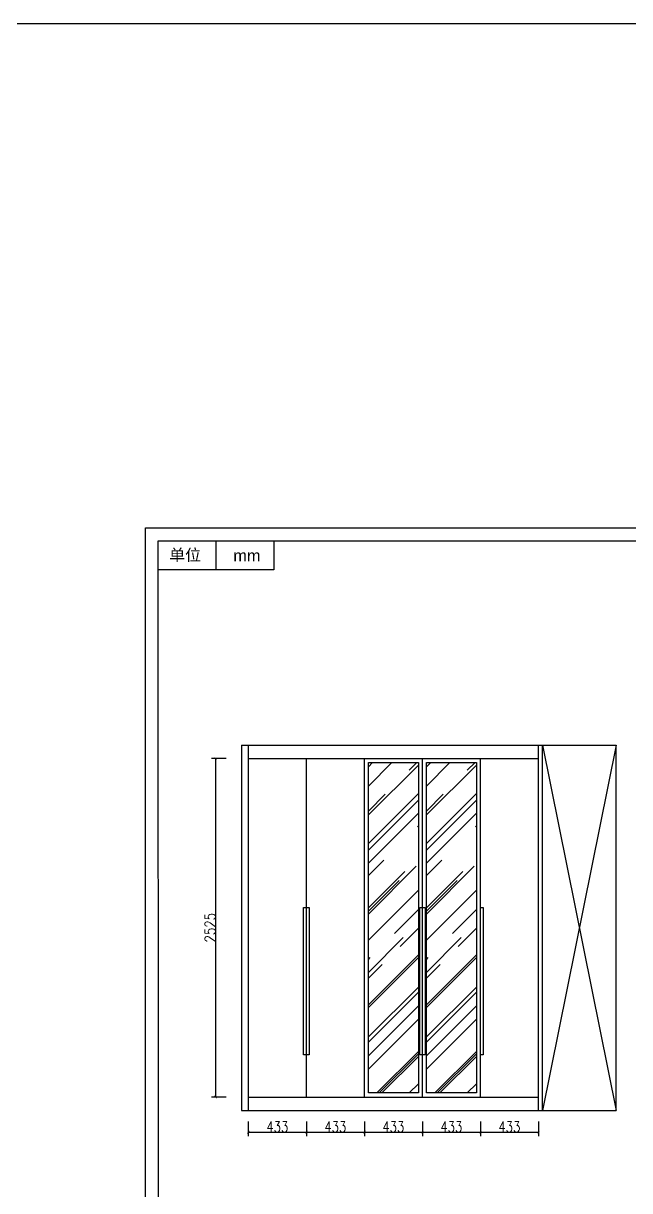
# Model space of a CAD drawing. Header units: millimetres. Extents: x 3255186 to 3429179, y -984851 to -941485.
# Drawn here: x 3328507 to 3333027, y -950193 to -941485 of the extents above; entities that cross this region are included whole.
import ezdxf

# ---------------------------------------------------------------- set-up
doc = ezdxf.new("R2010")
doc.units = ezdxf.units.MM
doc.header["$PDMODE"] = 35
doc.linetypes.add('ACAD_ISO03W100', pattern=[30, 12, -18])
doc.layers.add('块', color=7, linetype='Continuous', lineweight=30)
doc.styles.add('DIM_FONT', font='SIMPLEX.shx', dxfattribs={"width": 0.8})
doc.styles.add('ROMANS', font='romans')
doc.styles.get("Standard").update_dxf_attribs({"font": 'acaderef.shx', "bigfont": 'bigfont.shx'})
doc.styles.add('新宋体', font='', dxfattribs={"height": 80})
doc.styles.add('标注用字体', font='', dxfattribs={"height": 70})
doc.styles.get('新宋体').set_extended_font_data('NSimSun')
doc.styles.get('标注用字体').set_extended_font_data('FangSong_GB2312')
doc.dimstyles.new('ISO-25', dxfattribs={"dimtxt": 80, "dimasz": 20, "dimexe": 30, "dimexo": 80, "dimtad": 1, "dimdec": 0, "dimtxsty": 'DIM_FONT', "dimblk": 'ARCHTICK', "dimcen": 2.5, "dimadec": 0, "dimazin": 0, "dimtfac": 1, "dimtdec": 0, "dimtmove": 1, "dimatfit": 3, "dimfxl": 80, "dimfxlon": 1, "dimarcsym": 0})

# ---------------------------------------------------------------- blocks, each defined once
blk = doc.blocks.new('_ArchTick')
at = {"color": 0, "linetype": 'ByBlock', "const_width": 0.15}
blk.add_lwpolyline([(-0.5, -0.5), (0.5, 0.5)], dxfattribs=at)
blk = doc.blocks.new('*D57')
at = {"color": 0, "lineweight": -2, "ltscale": 5}
for p, q in [((3330019.5, -946969), (3329909.5, -946969)), ((3329939.5, -946969), (3329939.5, -949494)), ((3330019.5, -949494), (3329909.5, -949494))]:
    blk.add_line(p, q, dxfattribs=at)
at = {"layer": 'Defpoints', "color": 0, "ltscale": 5}
for p in [(3330616.7, -946969), (3329939.5, -949494), (3330616.7, -949494)]:
    blk.add_point(p, dxfattribs=at)
at = {"color": 0, "lineweight": -2, "ltscale": 5, "xscale": 20, "yscale": 20, "zscale": 20}
for p, rotation in [((3329939.5, -946969), 90), ((3329939.5, -949494), 270)]:
    blk.add_blockref('_ArchTick', p, dxfattribs=dict(at, rotation=rotation))
at = {"color": 0, "ltscale": 5, "insert": (3329898.8, -948231.5), "char_height": 80, "attachment_point": 5, "rotation": 90, "style": 'DIM_FONT'}
blk.add_mtext('2525', dxfattribs=at)
blk = doc.blocks.new('*D58')
at = {"color": 0, "lineweight": -2, "ltscale": 5}
for p, q in [((3330184.1, -949676.9), (3330184.1, -949786.9)), ((3330616.7, -949676.9), (3330616.7, -949786.9)), ((3330184.1, -949756.9), (3330616.7, -949756.9))]:
    blk.add_line(p, q, dxfattribs=at)
at = {"layer": 'Defpoints', "color": 0, "ltscale": 5}
for p in [(3330184.1, -949494), (3330616.7, -949494), (3330616.7, -949756.9)]:
    blk.add_point(p, dxfattribs=at)
at = {"color": 0, "lineweight": -2, "ltscale": 5, "xscale": 20, "yscale": 20, "zscale": 20, "rotation": 180}
blk.add_blockref('_ArchTick', (3330184.1, -949756.9), dxfattribs=at)
at = {"color": 0, "lineweight": -2, "ltscale": 5, "xscale": 20, "yscale": 20, "zscale": 20}
blk.add_blockref('_ArchTick', (3330616.7, -949756.9), dxfattribs=at)
at = {"color": 0, "ltscale": 5, "insert": (3330400.4, -949716.3), "char_height": 80, "attachment_point": 5, "style": 'DIM_FONT'}
blk.add_mtext('433', dxfattribs=at)
blk = doc.blocks.new('*D59')
at = {"color": 0, "lineweight": -2, "ltscale": 5}
for p, q in [((3330616.7, -949676.9), (3330616.7, -949786.9)), ((3331049.3, -949676.9), (3331049.3, -949786.9)), ((3330616.7, -949756.9), (3331049.3, -949756.9))]:
    blk.add_line(p, q, dxfattribs=at)
at = {"layer": 'Defpoints', "color": 0, "ltscale": 5}
for p in [(3330616.7, -949494), (3331049.3, -949494), (3331049.3, -949756.9)]:
    blk.add_point(p, dxfattribs=at)
at = {"color": 0, "lineweight": -2, "ltscale": 5, "xscale": 20, "yscale": 20, "zscale": 20, "rotation": 180}
blk.add_blockref('_ArchTick', (3330616.7, -949756.9), dxfattribs=at)
at = {"color": 0, "lineweight": -2, "ltscale": 5, "xscale": 20, "yscale": 20, "zscale": 20}
blk.add_blockref('_ArchTick', (3331049.3, -949756.9), dxfattribs=at)
at = {"color": 0, "ltscale": 5, "insert": (3330833, -949716.3), "char_height": 80, "attachment_point": 5, "style": 'DIM_FONT'}
blk.add_mtext('433', dxfattribs=at)
blk = doc.blocks.new('*D60')
at = {"color": 0, "lineweight": -2, "ltscale": 5}
for p, q in [((3331049.3, -949676.9), (3331049.3, -949786.9)), ((3331481.9, -949676.9), (3331481.9, -949786.9)), ((3331049.3, -949756.9), (3331481.9, -949756.9))]:
    blk.add_line(p, q, dxfattribs=at)
at = {"layer": 'Defpoints', "color": 0, "ltscale": 5}
for p in [(3331049.3, -949494), (3331481.9, -949494), (3331481.9, -949756.9)]:
    blk.add_point(p, dxfattribs=at)
at = {"color": 0, "lineweight": -2, "ltscale": 5, "xscale": 20, "yscale": 20, "zscale": 20, "rotation": 180}
blk.add_blockref('_ArchTick', (3331049.3, -949756.9), dxfattribs=at)
at = {"color": 0, "lineweight": -2, "ltscale": 5, "xscale": 20, "yscale": 20, "zscale": 20}
blk.add_blockref('_ArchTick', (3331481.9, -949756.9), dxfattribs=at)
at = {"color": 0, "ltscale": 5, "insert": (3331265.6, -949716.3), "char_height": 80, "attachment_point": 5, "style": 'DIM_FONT'}
blk.add_mtext('433', dxfattribs=at)
blk = doc.blocks.new('*D61')
at = {"color": 0, "lineweight": -2, "ltscale": 5}
for p, q in [((3331481.9, -949676.9), (3331481.9, -949786.9)), ((3331914.5, -949676.9), (3331914.5, -949786.9)), ((3331481.9, -949756.9), (3331914.5, -949756.9))]:
    blk.add_line(p, q, dxfattribs=at)
at = {"layer": 'Defpoints', "color": 0, "ltscale": 5}
for p in [(3331481.9, -949494), (3331914.5, -949494), (3331914.5, -949756.9)]:
    blk.add_point(p, dxfattribs=at)
at = {"color": 0, "lineweight": -2, "ltscale": 5, "xscale": 20, "yscale": 20, "zscale": 20, "rotation": 180}
blk.add_blockref('_ArchTick', (3331481.9, -949756.9), dxfattribs=at)
at = {"color": 0, "lineweight": -2, "ltscale": 5, "xscale": 20, "yscale": 20, "zscale": 20}
blk.add_blockref('_ArchTick', (3331914.5, -949756.9), dxfattribs=at)
at = {"color": 0, "ltscale": 5, "insert": (3331698.2, -949716.3), "char_height": 80, "attachment_point": 5, "style": 'DIM_FONT'}
blk.add_mtext('433', dxfattribs=at)
blk = doc.blocks.new('*D62')
at = {"color": 0, "lineweight": -2, "ltscale": 5}
for p, q in [((3331914.5, -949676.9), (3331914.5, -949786.9)), ((3332347.1, -949676.9), (3332347.1, -949786.9)), ((3331914.5, -949756.9), (3332347.1, -949756.9))]:
    blk.add_line(p, q, dxfattribs=at)
at = {"layer": 'Defpoints', "color": 0, "ltscale": 5}
for p in [(3331914.5, -949494), (3332347.1, -949494), (3332347.1, -949756.9)]:
    blk.add_point(p, dxfattribs=at)
at = {"color": 0, "lineweight": -2, "ltscale": 5, "xscale": 20, "yscale": 20, "zscale": 20, "rotation": 180}
blk.add_blockref('_ArchTick', (3331914.5, -949756.9), dxfattribs=at)
at = {"color": 0, "lineweight": -2, "ltscale": 5, "xscale": 20, "yscale": 20, "zscale": 20}
blk.add_blockref('_ArchTick', (3332347.1, -949756.9), dxfattribs=at)
at = {"color": 0, "ltscale": 5, "insert": (3332130.8, -949716.3), "char_height": 80, "attachment_point": 5, "style": 'DIM_FONT'}
blk.add_mtext('433', dxfattribs=at)
blk = doc.blocks.new('*D409')
at = {"color": 0, "lineweight": -2, "ltscale": 5}
for p, q in [((3374459, -946810), (3374489, -946810)), ((3374459, -946810), (3374459, -947410)), ((3374379, -947410), (3374489, -947410))]:
    blk.add_line(p, q, dxfattribs=at)
at = {"layer": 'Defpoints', "color": 0, "ltscale": 5}
for p in [(3374429.6, -946810), (3292697, -947410), (3374459, -947410)]:
    blk.add_point(p, dxfattribs=at)
at = {"color": 0, "lineweight": -2, "ltscale": 5, "xscale": 20, "yscale": 20, "zscale": 20}
for p, rotation in [((3374459, -946810), 90), ((3374459, -947410), 270)]:
    blk.add_blockref('_ArchTick', p, dxfattribs=dict(at, rotation=rotation))
at = {"color": 0, "ltscale": 5, "insert": (3374418.4, -947110), "char_height": 80, "attachment_point": 5, "rotation": 90, "style": 'DIM_FONT'}
blk.add_mtext('600', dxfattribs=at)
blk = doc.blocks.new('M')
for p, q in [((7224, 24106), (7224, 32333)), ((7224, 32333), (18599, 32332)), ((18599, 32332), (18599, 24106)), ((7346, 24228), (7345, 32211)), ((7345, 32211), (18477, 32210)), ((7886, 31941), (7886, 32211)), ((8426, 32211), (8426, 31941)), ((15589, 32004), (15589, 32211)), ((16220, 32004), (16220, 32211)), ((16852, 32210), (16852, 25243)), ((18477, 32210), (18477, 24228)), ((8426, 31941), (7345, 31941)), ((15589, 32004), (16852, 32004)), ((16852, 30991), (18477, 30991)), ((16852, 30810), (18477, 30810)), ((16852, 30770), (18477, 30770)), ((16852, 30294), (18477, 30294)), ((16852, 30253), (18477, 30253)), ((16852, 29969), (18477, 29969)), ((16852, 29440), (18477, 29440)), ((16852, 29156), (18477, 29156)), ((16852, 28628), (18477, 28628)), ((16852, 28343), (18477, 28343)), ((16852, 27815), (18477, 27815)), ((16852, 27531), (18477, 27531)), ((16852, 26962), (18477, 26962)), ((16852, 26677), (18477, 26677)), ((16852, 25557), (18477, 25557)), ((16852, 25527), (18477, 25527)), ((18477, 25243), (7346, 25243)), ((8159, 24482), (8159, 25243)), ((9459, 24482), (9459, 25243)), ((10272, 24482), (10272, 25243)), ((11572, 24482), (11572, 25243)), ((12385, 24482), (12385, 25243)), ((13685, 24228), (13685, 25243)), ((14091, 24228), (14091, 25243)), ((15913, 25243), (15913, 24232)), ((15916, 25243), (15916, 24232)), ((18477, 25050), (15913, 25050)), ((13685, 24989), (7346, 24989)), ((13685, 24736), (7346, 24736)), ((13685, 24482), (7346, 24482)), ((8792, 24228), (8792, 24482)), ((8819, 24228), (8819, 24482)), ((10414, 24254), (11133, 24254)), ((12734, 24254), (13581, 24254)), ((18477, 24228), (7346, 24228)), ((18599, 24106), (7224, 24106))]:
    blk.add_line(p, q)
at = {"color": 0, "ltscale": 5}
for p, q in [((8286, 24520), (8372, 24696)), ((8199, 24608), (8286, 24520)), ((8207, 24266), (8294, 24442)), ((8121, 24354), (8207, 24266))]:
    blk.add_line(p, q, dxfattribs=at)
at = {"linetype": 'ACAD_ISO03W100'}
blk.add_line((11279, 24228), (11279, 24482), dxfattribs=at)
at = {"lineweight": 25}
for points in [[(7434, 24442), (7607, 24442), (7607, 24266), (7434, 24266)], [(8120, 24442), (8293, 24442), (8293, 24266), (8120, 24266)], [(8861, 24442), (9034, 24442), (9034, 24266), (8861, 24266)], [(9601, 24442), (9774, 24442), (9774, 24266), (9601, 24266)], [(11433, 24442), (11606, 24442), (11606, 24266), (11433, 24266)], [(12062, 24442), (12235, 24442), (12235, 24266), (12062, 24266)]]:
    blk.add_lwpolyline(points, close=True, dxfattribs=at)
at = {"layer": '块'}
blk.add_lwpolyline([(14364, 24939), (14524, 24939), (14524, 24783), (14364, 24783)], close=True, dxfattribs=at)
at = {"layer": '块', "lineweight": 25}
for points in [[(8199, 24696), (8372, 24696), (8372, 24520), (8199, 24520)], [(8828, 24696), (9001, 24696), (9001, 24520), (8828, 24520)]]:
    blk.add_lwpolyline(points, close=True, dxfattribs=at)
at = {"char_height": 109.1, "attachment_point": 5}
for s, insert in [('{\\fSimSun|b0|i0|c134|p54;单位}', (7596, 32074)), ('{\\fArial|b0|i0|c0|p32;mm}', (8174, 32074))]:
    blk.add_mtext(s, dxfattribs=dict(at, insert=insert))
at = {"attachment_point": 1}
for s, insert, char_height, width in [('{\\fSimSun|b0|i0|c134|p54;第  张}', (15641, 32177), 99.06, 2286.9), ('{\\fSimSun|b0|i0|c134|p54;共  张}', (16289, 32178), 99.06, 2286.9), ('{\\fSimSun|b0|i0|c134|p2;缔造时尚家居精品\\P    传承北欧优异品质}', (16957, 30683), 101.58, 1676.49), ('{\\fSimSun|b0|i0|c134|p54;推拉门竖框}', (7380, 25194), 101.58, 748), ('{\\fSimSun|b0|i0|c134|p54;订货日期}', (11676, 25194), 101.58, 567.91), ('{\\fSimHei|b0|i0|c134|p2;注意事项}', (13789, 25141), 121.9, 119.08), ('{\\fSimSun|b0|i0|c134|p54;温 馨 提 示}', (16777, 25217), 101.58, 2345.16), ('{\\fSimSun|b0|i0|c134|p54;拉门上下轨}', (7380, 24940), 101.58, 748), ('{\\fSimSun|b0|i0|c134|p54;交货日期}', (11676, 24940), 101.58, 567.91), ('{\\fSimSun|b0|i0|c134|p54;安装方式}', (7450, 24686), 101.58, 567.91), ('{\\fSimSun|b0|i0|c134|p54;联系电话}', (11676, 24686), 101.58, 567.91), ('{\\fSimSun|b0|i0|c134|p54;正常安装}', (8390, 24672), 73.14, 538.56), ('{\\fSimSun|b0|i0|c134|p54;特殊安装}', (9029, 24665), 73.14, 538.56), ('{\\fSimSun|b0|i0|c134|p54;在地板\\P前安装}', (7666, 24456), 65.83, 645.46), ('{\\fSimSun|b0|i0|c134|p54;在地板\\P后安装}', (8324, 24456), 65.83, 645.46), ('{\\fSimSun|b0|i0|c134|p54;不保留\\P地脚线}', (9098, 24460), 65.83, 645.46), ('{\\fSimSun|b0|i0|c134|p54;保留地脚线\\P    尺寸为：}', (9780, 24458), 65.83, 801.54), ('{\\fSimSun|b0|i0|c134|p54;不保留\\P\\fSimSun|b0|i0|c134|p2;石膏线}', (11648, 24460), 65.83, 645.46), ('{\\fSimSun|b0|i0|c134|p54;保留\\fSimSun|b0|i0|c134|p2;石膏线\\P尺寸为:}', (12254, 24460), 65.83, 645.46)]:
    blk.add_mtext(s, dxfattribs=dict(at, insert=insert, char_height=char_height, width=width))
for s, insert, char_height, width, style in [('图  纸  名  称', (17091, 30178), 126.2, 1414.86, '新宋体'), ('客  户  姓  名', (17083, 29365), 126.2, 1414.86, '新宋体'), ('联  系  电  话', (17036, 28600), 126.2, 1756.25, '新宋体'), ('客  户  地  址', (17100, 27740), 126.2, 1414.86, '新宋体'), ('客  户  签  名', (17081, 26887), 126.2, 1414.86, '新宋体'), ('柜体颜色  ', (9563, 25194), 92.1, 1815.91, '新宋体'), ('{\\fSimSun|b0|i0|c134|p2;1、推拉门柜体预留        90mm           \\P       \\P         70mm推拉门轨道位置；\\P\\P2、抽屉拉手为：\\L           \\l，\\P   \\P    平开门拉手为：\\L              \\l；\\P               }', (14197, 25149), 67.72, 4207.93, '标注用字体'), ('{\\fSimSun|b0|i0|c134|p54;柜体封边}', (9563, 24940), 92.1, 1815.91, '新宋体'), ('{\\fSimSun|b0|i0|c134|p54;设计制图}', (9563, 24686), 92.1, 1815.91, '新宋体')]:
    blk.add_mtext(s, dxfattribs=dict(at, insert=insert, char_height=char_height, width=width, style=style))
at = {"char_height": 101.55, "attachment_point": 1, "style": 'ROMANS'}
for s, insert in [('{\\fSimSun|b0|i0|c134|p2;\\H0.8x;     \\H0.75x;    ① 订制本公司衣柜或推拉门金额不足2000元,需加收100元运费。\\P        }', (15519, 24930)), ('{\\fSimSun|b0|i0|c134|p2;\\P\\H0.6x;        \u3000 ② 请要求销售员充分讲解并完全理解设计意图,对本图确定无误}', (15508, 24904)), ('{\\fSimSun|b0|i0|c134|p2;\\P\\H0.6x;\\P           方可签字。}', (15638, 24931)), ('{\\fSimSun|b0|i0|c134|p2;\\P\\H0.6x;           ③ 本图经客户确认后,本公司不承担任何更改责任。}', (15508, 24602))]:
    blk.add_mtext(s, dxfattribs=dict(at, insert=insert))

msp = doc.modelspace()

# ---------------------------------------------------------------- hatches: boundary and pattern name
at = {"ltscale": 5}
h = msp.add_hatch(dxfattribs=at)
h.set_pattern_fill('AR-RROOF', color=4, scale=10, angle=45, style=0)
h.set_pattern_definition([(45, (67631.85, -40047.4), (215.526147, 574.736392), [3810, -508, 1270, -254]), (45, (67780.92, -39718.72), (-418.479935, 59.26969), [762, -83.82, 1524, -190.5]), (45, (67568.99, -39804.93), (813.6112046, 1054.282069), [2032, -355.6, 1016, -254])])
h.paths.add_polyline_path([(3331079.3, -949464), (3331451.9, -949464), (3331451.9, -946999), (3331079.3, -946999)])
h = msp.add_hatch(dxfattribs=at)
h.set_pattern_fill('AR-RROOF', color=4, scale=10, angle=45, style=0)
h.set_pattern_definition([(45, (68064.45, -40047.4), (215.526147, 574.736392), [3810, -508, 1270, -254]), (45, (68213.52, -39718.72), (-418.479935, 59.26969), [762, -83.82, 1524, -190.5]), (45, (68001.59, -39804.93), (813.6112046, 1054.282069), [2032, -355.6, 1016, -254])])
h.paths.add_polyline_path([(3331511.9, -949464), (3331884.5, -949464), (3331884.5, -946999), (3331511.9, -946999)])

# ---------------------------------------------------------------- linework, layer by layer
for p, q in [((3330134.1, -946869), (3332927.1, -946869)), ((3330134.1, -946869), (3330134.1, -949594)), ((3330184.1, -946869), (3330184.1, -949594)), ((3332347.1, -949594), (3332347.1, -946869)), ((3332377.1, -949594), (3332377.1, -946869)), ((3332377.1, -946869), (3332927.1, -949594)), ((3332927.1, -946869), (3332377.1, -949594)), ((3332927.1, -949594), (3332927.1, -946869)), ((3330184.1, -946969), (3332347.1, -946969)), ((3330616.7, -949494), (3330616.7, -946969)), ((3331049.3, -949494), (3331049.3, -946969)), ((3331481.9, -949494), (3331481.9, -946969)), ((3331914.5, -949494), (3331914.5, -946969)), ((3330184.1, -949494), (3332347.1, -949494)), ((3330134.1, -949594), (3332927.1, -949594))]:
    msp.add_line(p, q, dxfattribs=at)
at = {"color": 6, "ltscale": 5}
msp.add_lwpolyline([(3255352.8, -941484.6), (3429179.2, -941484.6), (3429179.2, -955325.7), (3255352.8, -955325.7)], close=True, dxfattribs=at)
at = {"color": 252, "ltscale": 5}
for points in [[(3331079.3, -946999), (3331451.9, -946999), (3331451.9, -949464), (3331079.3, -949464)], [(3331511.9, -946999), (3331884.5, -946999), (3331884.5, -949464), (3331511.9, -949464)]]:
    msp.add_lwpolyline(points, close=True, dxfattribs=at)
at = {"color": 1, "ltscale": 5}
for points in [[(3330596.7, -948079.3), (3330636.7, -948079.3), (3330636.7, -949179.3), (3330596.7, -949179.3)], [(3331461.9, -948079.3), (3331501.9, -948079.3), (3331501.9, -949179.3), (3331461.9, -949179.3)]]:
    msp.add_lwpolyline(points, close=True, dxfattribs=at)
msp.add_lwpolyline([(3331914.5, -948079.3), (3331934.5, -948079.3), (3331934.5, -949179.3), (3331914.5, -949179.3)], dxfattribs=at)

# ---------------------------------------------------------------- block references
at = {"xscale": 0.7970586622832343, "yscale": 0.7970586624578573, "zscale": 0.7970586624}
msp.add_blockref('M', (3323658.4, -971019.8), dxfattribs=at)

# ---------------------------------------------------------------- dimensions: what is measured, and where the dimension line sits
at = {"ltscale": 5}
for base, p1, p2, picture, middle in [((3374459, -947410), (3374429.6, -946810), (3292697, -947410), '*D409', (3374418.4, -947110)), ((3329939.5, -949494), (3330616.7, -946969), (3330616.7, -949494), '*D57', (3329898.8, -948231.5))]:
    dim = msp.add_linear_dim(base=base, p1=p1, p2=p2, angle=90, dimstyle='ISO-25', dxfattribs=at)
    dim.commit()
    dim.dimension.update_dxf_attribs({"geometry": picture, "text_midpoint": middle})
for base, p1, p2, picture, middle in [((3330616.7, -949756.9), (3330184.1, -949494), (3330616.7, -949494), '*D58', (3330400.4, -949716.3)), ((3331049.3, -949756.9), (3330616.7, -949494), (3331049.3, -949494), '*D59', (3330833, -949716.3)), ((3331481.9, -949756.9), (3331049.3, -949494), (3331481.9, -949494), '*D60', (3331265.6, -949716.3)), ((3331914.5, -949756.9), (3331481.9, -949494), (3331914.5, -949494), '*D61', (3331698.2, -949716.3)), ((3332347.1, -949756.9), (3331914.5, -949494), (3332347.1, -949494), '*D62', (3332130.8, -949716.3))]:
    dim = msp.add_linear_dim(base=base, p1=p1, p2=p2, dimstyle='ISO-25', dxfattribs=at)
    dim.commit()
    dim.dimension.update_dxf_attribs({"geometry": picture, "text_midpoint": middle})

doc.saveas('drawing.dxf')
